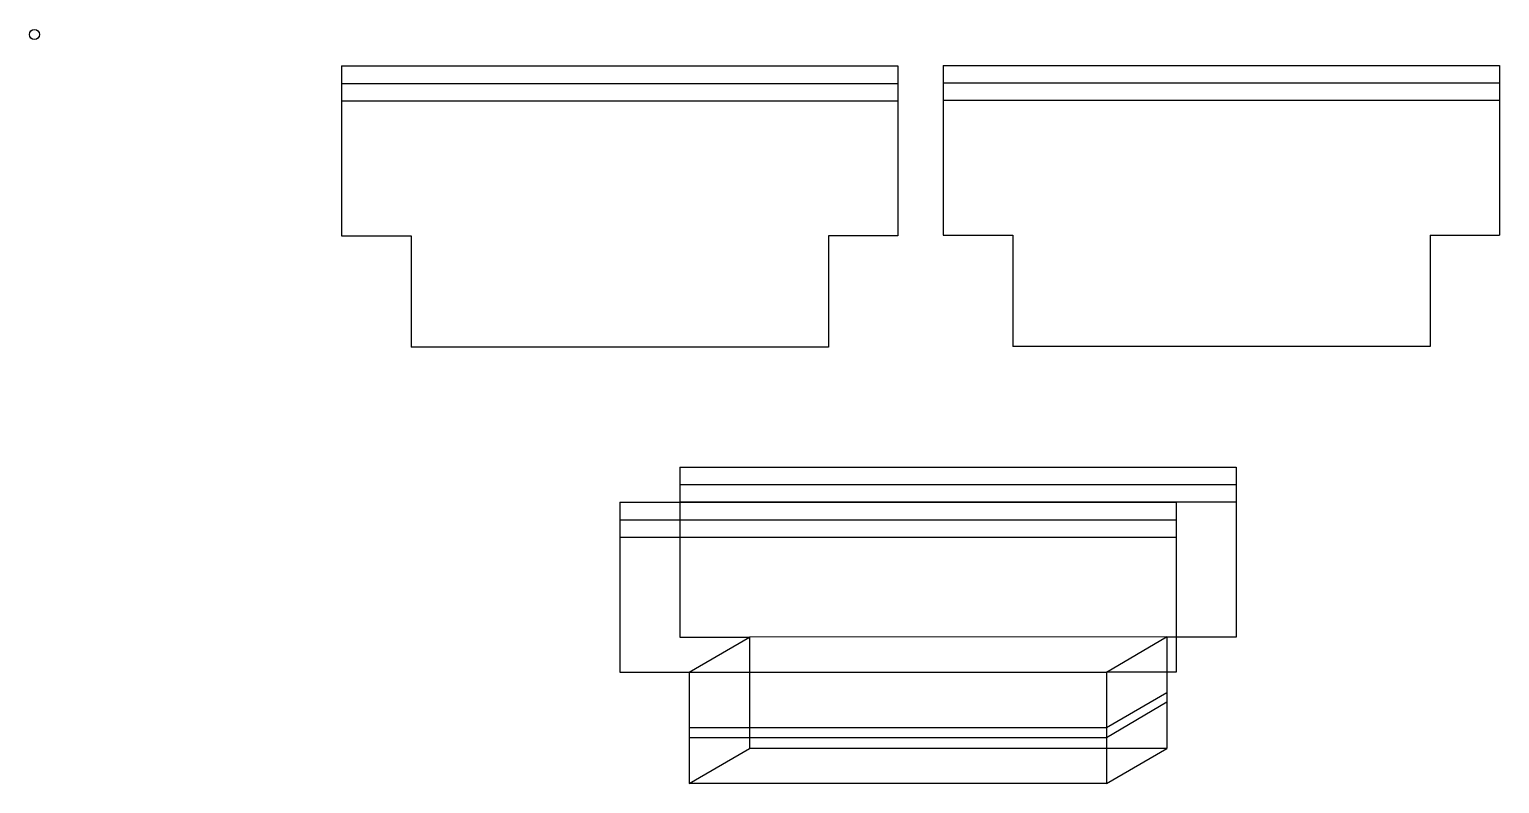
# Model space of a CAD drawing. Header units: inches. Extents: x 27 to 133, y 73 to 127.
import ezdxf

# ---------------------------------------------------------------- set-up
doc = ezdxf.new("R2010")
doc.units = ezdxf.units.IN
doc.header["$MEASUREMENT"] = 0

msp = doc.modelspace()

# ---------------------------------------------------------------- linework, layer by layer
for p, q in [((49.86, 124.41), (49.86, 121.91)), ((93.11, 124.45), (93.11, 121.95)), ((49.86, 123.16), (89.86, 123.16)), ((93.11, 123.2), (133.11, 123.2)), ((49.86, 121.91), (89.86, 121.91)), ((49.86, 121.91), (49.86, 112.21)), ((93.11, 121.95), (133.11, 121.95)), ((93.11, 121.95), (93.11, 112.25)), ((49.86, 112.21), (54.86, 112.21)), ((54.86, 112.21), (54.86, 104.21)), ((89.86, 112.21), (84.86, 112.21)), ((84.86, 112.21), (84.86, 104.21)), ((93.11, 112.25), (98.11, 112.25)), ((98.11, 112.25), (98.11, 104.25)), ((128.11, 112.25), (128.11, 104.25)), ((128.11, 112.25), (133.11, 112.25)), ((84.86, 104.21), (54.86, 104.21)), ((128.11, 104.25), (98.11, 104.25)), ((74.18, 95.59), (74.18, 93.09)), ((74.18, 94.34), (114.18, 94.34)), ((69.86, 93.07), (69.86, 90.57)), ((74.18, 93.09), (114.18, 93.09)), ((74.18, 93.09), (74.18, 83.39)), ((69.86, 91.82), (109.86, 91.82)), ((69.86, 90.57), (109.86, 90.57)), ((69.86, 90.57), (69.86, 80.87)), ((74.18, 83.39), (79.18, 83.39)), ((74.86, 80.87), (79.18, 83.39)), ((109.17, 83.4), (79.18, 83.39)), ((79.18, 83.39), (79.18, 75.39)), ((104.86, 80.87), (109.17, 83.4)), ((114.18, 83.39), (109.18, 83.39)), ((109.18, 83.39), (109.18, 75.39)), ((69.86, 80.87), (74.86, 80.87)), ((74.86, 80.87), (74.86, 72.87)), ((74.86, 80.87), (104.86, 80.87)), ((74.86, 80.87), (74.86, 76.17)), ((109.86, 80.87), (104.86, 80.87)), ((104.86, 80.87), (104.86, 72.87)), ((104.86, 80.87), (104.86, 72.87)), ((109.18, 79.39), (104.86, 76.87)), ((104.86, 76.17), (109.18, 78.73)), ((104.86, 76.87), (74.86, 76.87)), ((74.86, 76.17), (104.86, 76.17)), ((74.86, 72.87), (79.18, 75.39)), ((109.18, 75.39), (79.18, 75.39)), ((104.86, 72.87), (109.18, 75.39)), ((104.86, 72.87), (74.86, 72.87))]:
    msp.add_line(p, q)
for points in [[(49.86, 124.41), (89.86, 124.41), (89.86, 112.21)], [(93.11, 124.45), (133.11, 124.45), (133.11, 112.25)], [(74.18, 95.59), (114.18, 95.59), (114.18, 83.39)], [(69.86, 93.07), (109.86, 93.07), (109.86, 80.87)]]:
    msp.add_lwpolyline(points)
msp.add_circle((27.78, 126.67), 0.362)

doc.saveas('drawing.dxf')
